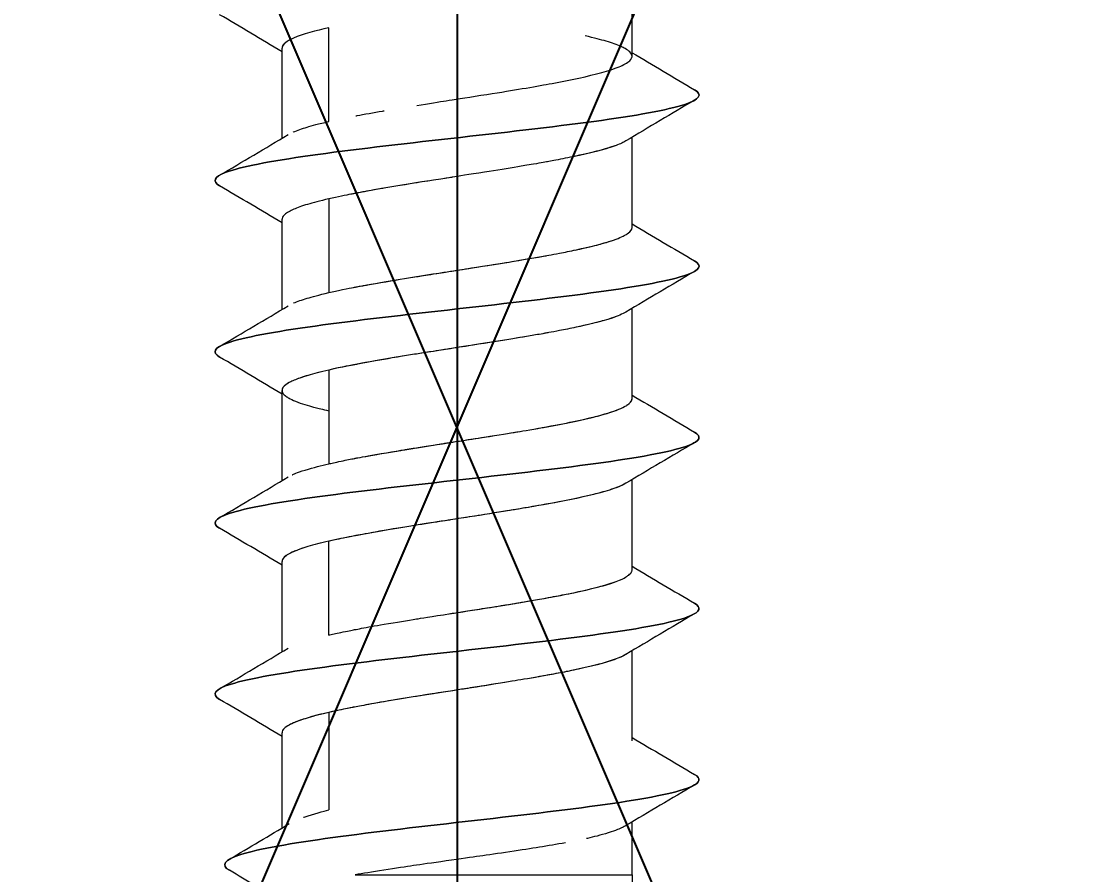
# Model space of a CAD drawing. Header units: inches. Extents: x -456 to 658, y -232 to 0.
# Drawn here: x -185.295 to -184.489, y -36.134 to -35.485 of the extents above; entities that cross this region are included whole.
import ezdxf

# ---------------------------------------------------------------- set-up
doc = ezdxf.new("R2010")
doc.units = ezdxf.units.IN
doc.header["$MEASUREMENT"] = 0
doc.styles.get("Standard").update_dxf_attribs({"font": 'arial.ttf'})
doc.dimstyles.get("Standard").update_dxf_attribs({"dimtxt": 0.18, "dimasz": 0.18, "dimexe": 0.18, "dimexo": 0.0625, "dimgap": 0.09, "dimtad": 0, "dimtih": 1, "dimtoh": 1, "dimdec": 4, "dimzin": 0, "dimdsep": 46, "dimtxsty": 'Standard', "dimcen": 0.09, "dimadec": 0, "dimazin": 0, "dimtfac": 1, "dimtdec": 4, "dimtofl": 0, "dimtmove": 0, "dimatfit": 3, "dimfxl": 1, "dimtolj": 1, "dimtzin": 0, "dimarcsym": 0})

# ---------------------------------------------------------------- blocks, each defined once
blk = doc.blocks.new('*U25')
for p, q in [((0, 0), (1.5, 3.5)), ((1.5, 0), (0, 3.5))]:
    blk.add_line(p, q)
blk = doc.blocks.new('*D38')
at = {"color": 0, "lineweight": -2, "transparency": 16777216}
for p, q in [((-116.16491, -32.96045), (-116.16491, -46.13939)), ((-184.96354, -33.03212), (-184.96354, -46.13939)), ((-182.80354, -43.97939), (-161.04839, -43.97939)), ((-118.32491, -43.97939), (-140.08007, -43.97939))]:
    blk.add_line(p, q, dxfattribs=at)
at = {"color": 0, "transparency": 16777216}
for points in [[(-182.80354, -43.61939), (-182.80354, -44.33939), (-184.96354, -43.97939)], [(-118.32491, -43.61939), (-118.32491, -44.33939), (-116.16491, -43.97939)]]:
    blk.add_solid(points, dxfattribs=at)
at = {"layer": 'Defpoints', "color": 0, "transparency": 16777216}
for p in [(-116.16491, -32.21045), (-184.96354, -32.28212), (-116.16491, -43.97939)]:
    blk.add_point(p, dxfattribs=at)
at = {"color": 0, "transparency": 16777216, "insert": (-150.56423, -43.97939), "char_height": 3, "attachment_point": 5}
blk.add_mtext('\\A1;##" MAX."', dxfattribs=at)
blk = doc.blocks.new('*D35')
at = {"color": 0, "lineweight": -2, "transparency": 16777216}
for p, q in [((-217.95381, -26.48804), (-217.95381, -46.13939)), ((-184.96354, -33.03212), (-184.96354, -46.13939)), ((-215.79381, -43.97939), (-207.32415, -43.97939)), ((-187.12354, -43.97939), (-195.59321, -43.97939))]:
    blk.add_line(p, q, dxfattribs=at)
at = {"color": 0, "transparency": 16777216}
for points in [[(-215.79381, -43.61939), (-215.79381, -44.33939), (-217.95381, -43.97939)], [(-187.12354, -43.61939), (-187.12354, -44.33939), (-184.96354, -43.97939)]]:
    blk.add_solid(points, dxfattribs=at)
at = {"layer": 'Defpoints', "color": 0, "transparency": 16777216}
for p in [(-217.95381, -25.73804), (-184.96354, -32.28212), (-217.95381, -43.97939)]:
    blk.add_point(p, dxfattribs=at)
at = {"color": 0, "transparency": 16777216, "insert": (-201.45868, -43.97939), "char_height": 3, "width": 9.4675989, "attachment_point": 5}
blk.add_mtext('\\A1;1\'-8" MAX.', dxfattribs=at)

msp = doc.modelspace()

# ---------------------------------------------------------------- linework, layer by layer
at = {"color": 0, "linetype": 'Continuous', "lineweight": 0}
for p, q in [((-184.83044, -35.51135), (-184.83044, -35.44275)), ((-185.06113, -35.56093), (-185.06113, -35.48963)), ((-185.09665, -35.57369), (-185.09665, -35.50511)), ((-184.83044, -35.64152), (-184.83044, -35.57293)), ((-184.86596, -35.58569), (-184.86596, -35.58569)), ((-185.06113, -35.61979), (-185.06113, -35.6911)), ((-185.09665, -35.70386), (-185.09665, -35.63528)), ((-184.83044, -35.77169), (-184.83044, -35.7031)), ((-184.86596, -35.71586), (-184.86596, -35.71587)), ((-185.06113, -35.74996), (-185.06113, -35.82128)), ((-185.09665, -35.83404), (-185.09665, -35.76545)), ((-184.83044, -35.90186), (-184.83044, -35.83328)), ((-184.86596, -35.84604), (-184.86596, -35.84604)), ((-185.06113, -35.95145), (-185.06113, -35.88013)), ((-185.09665, -35.96421), (-185.09665, -35.89562)), ((-184.83044, -36.03203), (-184.83044, -35.96345)), ((-184.86596, -35.97621), (-184.86596, -35.97622)), ((-185.06113, -36.0103), (-185.06113, -36.0845)), ((-185.09665, -36.09815), (-185.09665, -36.02579)), ((-184.83044, -36.13379), (-184.83044, -36.09362)), ((-185.0409, -36.13379), (-184.83044, -36.13379))]:
    msp.add_line(p, q, dxfattribs=at)
at = {"color": 0, "linetype": 'Continuous', "lineweight": 0, "extrusion": (0, 0, -1)}
msp.add_arc((185.39937, -36.13379), 0.56893, 180, 183.79868, dxfattribs=at)
at = {"color": 0, "linetype": 'Continuous', "lineweight": 0}
for points in [[(-185.09665, -35.50784), (-185.11245, -35.49841), (-185.12829, -35.48904), (-185.14415, -35.47971)], [(-184.83044, -35.5086), (-184.81463, -35.51804), (-184.79877, -35.52741), (-184.7829, -35.53674)], [(-184.78293, -35.54479), (-184.80035, -35.55504), (-184.81774, -35.56533), (-184.83508, -35.5757)], [(-185.14418, -35.60183), (-185.12676, -35.59158), (-185.10937, -35.5813), (-185.09203, -35.57093)], [(-185.09665, -35.63802), (-185.11245, -35.62858), (-185.1283, -35.61922), (-185.14416, -35.60988)], [(-184.83044, -35.63878), (-184.81463, -35.64821), (-184.79878, -35.65758), (-184.78292, -35.66691)], [(-184.78292, -35.67497), (-184.80034, -35.68522), (-184.81773, -35.6955), (-184.83507, -35.70587)], [(-185.14416, -35.732), (-185.12675, -35.72175), (-185.10935, -35.71147), (-185.09202, -35.7011)], [(-185.09665, -35.76819), (-185.11245, -35.75876), (-185.1283, -35.74939), (-185.14417, -35.74005)], [(-184.98341, -35.73603), (-184.98341, -35.73603), (-184.98341, -35.73603), (-184.98342, -35.73602)], [(-184.83044, -35.76895), (-184.81464, -35.77838), (-184.79879, -35.78775), (-184.78293, -35.79708)], [(-184.78291, -35.80514), (-184.80032, -35.81538), (-184.81772, -35.82567), (-184.83506, -35.83604)], [(-185.14416, -35.86217), (-185.12674, -35.85192), (-185.10935, -35.84164), (-185.09201, -35.83126)], [(-185.09665, -35.89836), (-185.11246, -35.88893), (-185.12831, -35.87956), (-185.14418, -35.87022)], [(-184.98341, -35.86619), (-184.98341, -35.86619), (-184.98341, -35.86619), (-184.98342, -35.86619)], [(-184.83044, -35.89913), (-184.81464, -35.90856), (-184.79879, -35.91792), (-184.78293, -35.92726)], [(-184.7829, -35.9353), (-184.80031, -35.94555), (-184.8177, -35.95583), (-184.83503, -35.9662)], [(-185.14415, -35.99235), (-185.12673, -35.98209), (-185.10934, -35.97181), (-185.092, -35.96143)], [(-185.09665, -36.02854), (-185.11246, -36.0191), (-185.12832, -36.00973), (-185.1442, -36.00039)], [(-184.98341, -35.99636), (-184.98341, -35.99636), (-184.98341, -35.99636), (-184.98341, -35.99636)], [(-184.83044, -36.0293), (-184.81464, -36.03874), (-184.79879, -36.0481), (-184.78293, -36.05743)], [(-184.78288, -36.06547), (-184.80029, -36.07572), (-184.81769, -36.086), (-184.83503, -36.09637)], [(-185.13674, -36.12202), (-185.12153, -36.11302), (-185.10633, -36.10399), (-185.0912, -36.09487)], [(-185.09628, -36.15423), (-185.10973, -36.14624), (-185.12322, -36.1383), (-185.13671, -36.13037)]]:
    msp.add_open_spline(points, degree=3, dxfattribs=at)
for points, knots in [([(-185.06113, -35.48963), (-185.07089, -35.49184), (-185.081, -35.49456), (-185.08781, -35.49753), (-185.09121, -35.49902), (-185.0936, -35.50038), (-185.0952, -35.50207), (-185.09634, -35.50327), (-185.09665, -35.5043), (-185.09665, -35.50511)], [0, 0, 0, 0, 0.125, 0.125, 0.125, 0.1875, 0.1875, 0.1875, 0.2318654, 0.2318654, 0.2318654, 0.2318654]), ([(-185.08831, -35.49776), (-185.08832, -35.49776), (-185.08832, -35.49776), (-185.08833, -35.49777), (-185.08961, -35.49834), (-185.0908, -35.49894), (-185.09185, -35.49955), (-185.09311, -35.50029), (-185.09417, -35.50105), (-185.09498, -35.50184), (-185.09637, -35.50321), (-185.09668, -35.50429), (-185.09665, -35.50511)], [0.1249099, 0.1249099, 0.1249099, 0.1249099, 0.125, 0.125, 0.125, 0.1535361, 0.1535361, 0.1535361, 0.1875, 0.1875, 0.1875, 0.2334041, 0.2334041, 0.2334041, 0.2334041]), ([(-184.83044, -35.51134), (-184.83042, -35.51048), (-184.83077, -35.50937), (-184.83213, -35.50803), (-184.83306, -35.5071), (-184.8343, -35.50626), (-184.83568, -35.50548), (-184.83665, -35.50494), (-184.83769, -35.50443), (-184.83874, -35.50396), (-184.84035, -35.50325), (-184.8421, -35.50257), (-184.84391, -35.50193), (-184.84557, -35.50135), (-184.84763, -35.50067), (-184.85021, -35.49991), (-184.85411, -35.49875), (-184.8592, -35.4974), (-184.86596, -35.49584)], [0.7654108, 0.7654108, 0.7654108, 0.7654108, 0.8125, 0.8125, 0.8125, 0.8491694, 0.8491694, 0.8491694, 0.875, 0.875, 0.875, 0.90625, 0.90625, 0.90625, 0.9375, 0.9375, 0.9375, 1, 1, 1, 1]), ([(-184.99423, -35.5487), (-184.98512, -35.54724), (-184.97695, -35.54596), (-184.9718, -35.54515), (-184.96641, -35.5443), (-184.95764, -35.54295), (-184.94532, -35.54103), (-184.933, -35.53911), (-184.92458, -35.53775), (-184.91682, -35.53646), (-184.90905, -35.53516), (-184.90127, -35.5338), (-184.89563, -35.53277), (-184.89, -35.53174), (-184.88276, -35.53039), (-184.8759, -35.52898), (-184.86217, -35.52616), (-184.85131, -35.52345), (-184.8432, -35.52047), (-184.83914, -35.51898), (-184.83613, -35.51762), (-184.83372, -35.51593), (-184.83131, -35.51424), (-184.83069, -35.5129), (-184.83051, -35.51201), (-184.83047, -35.51181), (-184.83044, -35.51159), (-184.83044, -35.51135)], [0.1902978, 0.1902978, 0.1902978, 0.1902978, 0.25, 0.25, 0.25, 0.3125, 0.3125, 0.3125, 0.375, 0.375, 0.375, 0.4375, 0.4375, 0.4375, 0.5, 0.5, 0.5, 0.625, 0.625, 0.625, 0.6875, 0.6875, 0.6875, 0.75, 0.75, 0.75, 0.7640774, 0.7640774, 0.7640774, 0.7640774]), ([(-185.14416, -35.60988), (-185.14989, -35.60651), (-185.14845, -35.60314), (-185.12865, -35.59544), (-185.10568, -35.59112), (-185.04458, -35.58248), (-185.00659, -35.57816), (-184.92979, -35.56951), (-184.89118, -35.56519), (-184.8278, -35.55655), (-184.8032, -35.55222), (-184.77908, -35.54418), (-184.77658, -35.54046), (-184.7829, -35.53674)], [0.24905807, 0.24905807, 0.24905807, 0.24905807, 0.25198998, 0.25198998, 0.25574882, 0.25574882, 0.25950767, 0.25950767, 0.26326651, 0.26326651, 0.26702535, 0.26702535, 0.27025958, 0.27025958, 0.27025958, 0.27025958]), ([(-184.7829, -35.53674), (-184.77658, -35.54046), (-184.77908, -35.54418), (-184.8032, -35.55222), (-184.8278, -35.55655), (-184.89118, -35.56519), (-184.92979, -35.56951), (-185.00659, -35.57816), (-185.04458, -35.58248), (-185.10568, -35.59112), (-185.12865, -35.59544), (-185.14845, -35.60314), (-185.14989, -35.60651), (-185.14416, -35.60988)], [-0.27025958, -0.27025958, -0.27025958, -0.27025958, -0.26702535, -0.26702535, -0.26326651, -0.26326651, -0.25950767, -0.25950767, -0.25574882, -0.25574882, -0.25198998, -0.25198998, -0.24905807, -0.24905807, -0.24905807, -0.24905807]), ([(-185.04047, -35.55663), (-185.04018, -35.55657), (-185.0399, -35.55652), (-185.03962, -35.55646), (-185.03442, -35.55548), (-185.02692, -35.55414), (-185.02013, -35.55298), (-185.01971, -35.55291), (-185.01928, -35.55283), (-185.01885, -35.55276)], [0.05914972, 0.05914972, 0.05914972, 0.05914972, 0.0625, 0.0625, 0.0625, 0.125, 0.125, 0.125, 0.12888614, 0.12888614, 0.12888614, 0.12888614]), ([(-185.08812, -35.56895), (-185.08807, -35.56893), (-185.08802, -35.5689), (-185.08797, -35.56888), (-185.08524, -35.56769), (-185.08138, -35.56634), (-185.07761, -35.56521), (-185.07385, -35.56408), (-185.06894, -35.56273), (-185.06113, -35.56093)], [0.873798, 0.873798, 0.873798, 0.873798, 0.875, 0.875, 0.875, 0.9375, 0.9375, 0.9375, 1, 1, 1, 1]), ([(-184.83508, -35.5757), (-184.83603, -35.57627), (-184.83709, -35.57682), (-184.83825, -35.57735), (-184.83959, -35.57797), (-184.84105, -35.57857), (-184.8426, -35.57914), (-184.8487, -35.5814), (-184.8541, -35.58274), (-184.85572, -35.58317), (-184.85988, -35.58427), (-184.86546, -35.58564), (-184.87306, -35.58726), (-184.87879, -35.58849), (-184.88401, -35.5895), (-184.88832, -35.59032), (-184.89035, -35.5907), (-184.89219, -35.59104), (-184.8938, -35.59134), (-184.89577, -35.59169), (-184.89951, -35.59237), (-184.9053, -35.59337), (-184.91006, -35.59418), (-184.91409, -35.59485), (-184.91727, -35.59538), (-184.92484, -35.59663), (-184.93329, -35.59799), (-184.94254, -35.59946), (-184.95468, -35.60139), (-184.9629, -35.60266), (-184.9669, -35.60329), (-184.96755, -35.60339), (-184.96809, -35.60347), (-184.96852, -35.60354), (-184.97179, -35.60405), (-184.97615, -35.60472), (-184.98155, -35.60557), (-184.98872, -35.60668), (-184.99298, -35.60736), (-184.99444, -35.60759), (-185.00301, -35.60896), (-185.01125, -35.61031), (-185.01903, -35.61165), (-185.02136, -35.61205), (-185.02533, -35.61273), (-185.03069, -35.61371), (-185.03554, -35.61459), (-185.03912, -35.61527), (-185.04162, -35.61575), (-185.04233, -35.61589), (-185.0432, -35.61605), (-185.04421, -35.61625), (-185.04803, -35.617), (-185.05402, -35.61818), (-185.06113, -35.61979)], [0.3217526, 0.3217526, 0.3217526, 0.3217526, 0.3463783, 0.3463783, 0.3463783, 0.375, 0.375, 0.375, 0.4375, 0.4375, 0.4375, 0.5, 0.5, 0.5, 0.542455, 0.542455, 0.542455, 0.5625, 0.5625, 0.5625, 0.59375, 0.59375, 0.59375, 0.625, 0.625, 0.625, 0.6875, 0.6875, 0.6875, 0.7413179, 0.7413179, 0.7413179, 0.75, 0.75, 0.75, 0.78125, 0.78125, 0.78125, 0.8125, 0.8125, 0.8125, 0.875, 0.875, 0.875, 0.90625, 0.90625, 0.90625, 0.9375, 0.9375, 0.9375, 0.9506628, 0.9506628, 0.9506628, 1, 1, 1, 1]), ([(-184.84305, -35.5793), (-184.84317, -35.57935), (-184.84328, -35.57939), (-184.84341, -35.57943), (-184.85186, -35.58247), (-184.86291, -35.58513), (-184.87486, -35.58764)], [0.3732472, 0.3732472, 0.3732472, 0.3732472, 0.375, 0.375, 0.375, 0.497558, 0.497558, 0.497558, 0.497558]), ([(-184.96712, -35.60332), (-184.96714, -35.60332), (-184.96717, -35.60333), (-184.96719, -35.60333), (-184.96859, -35.60355), (-184.97741, -35.6049), (-184.99034, -35.60694), (-185.00326, -35.60898), (-185.01142, -35.61034), (-185.01919, -35.61167), (-185.02696, -35.61301), (-185.03445, -35.61438), (-185.03924, -35.61529), (-185.04001, -35.61544), (-185.04084, -35.6156), (-185.04171, -35.61577)], [0.7490297, 0.7490297, 0.7490297, 0.7490297, 0.75, 0.75, 0.75, 0.8125, 0.8125, 0.8125, 0.875, 0.875, 0.875, 0.9375, 0.9375, 0.9375, 0.947481, 0.947481, 0.947481, 0.947481]), ([(-185.06113, -35.61979), (-185.06782, -35.62131), (-185.07297, -35.62267), (-185.07721, -35.62394), (-185.08145, -35.62521), (-185.08522, -35.62658), (-185.08771, -35.62766), (-185.0902, -35.62875), (-185.09297, -35.6301), (-185.09487, -35.6319), (-185.09634, -35.6333), (-185.09667, -35.63443), (-185.09665, -35.63528)], [0, 0, 0, 0, 0.0625, 0.0625, 0.0625, 0.125, 0.125, 0.125, 0.1875, 0.1875, 0.1875, 0.2359995, 0.2359995, 0.2359995, 0.2359995]), ([(-185.06113, -35.6911), (-185.05037, -35.68863), (-185.04292, -35.68727), (-185.04165, -35.68702), (-185.04031, -35.68677), (-185.03345, -35.68541), (-185.01908, -35.68297), (-185.01081, -35.68156), (-185.00251, -35.68021), (-184.9944, -35.6789), (-184.9914, -35.67842), (-184.98713, -35.67774), (-184.98154, -35.67686), (-184.9757, -35.67593), (-184.97136, -35.67525), (-184.96859, -35.67482), (-184.96721, -35.6746), (-184.96556, -35.67434), (-184.96364, -35.67405), (-184.95848, -35.67324), (-184.95137, -35.67215), (-184.94247, -35.67075), (-184.93267, -35.66922), (-184.92429, -35.66787), (-184.91731, -35.66671), (-184.91376, -35.66612), (-184.90971, -35.66544), (-184.90524, -35.66466), (-184.9013, -35.66397), (-184.89748, -35.66329), (-184.89379, -35.66261), (-184.89132, -35.66215), (-184.88858, -35.66164), (-184.88565, -35.66108), (-184.88175, -35.66033), (-184.8775, -35.65949), (-184.87305, -35.65855), (-184.86473, -35.6568), (-184.8593, -35.65545), (-184.85573, -35.6545), (-184.85258, -35.65366), (-184.8476, -35.6523), (-184.84256, -35.65041), (-184.84044, -35.64961), (-184.83866, -35.64884), (-184.83718, -35.64811), (-184.83595, -35.6475), (-184.83492, -35.64691), (-184.83407, -35.64634), (-184.83064, -35.64406), (-184.83063, -35.64271), (-184.83053, -35.64229), (-184.83047, -35.64204), (-184.83044, -35.64179), (-184.83044, -35.64152)], [0, 0, 0, 0, 0.0625, 0.0625, 0.0625, 0.125, 0.125, 0.125, 0.1875, 0.1875, 0.1875, 0.21875, 0.21875, 0.21875, 0.25, 0.25, 0.25, 0.2669455, 0.2669455, 0.2669455, 0.3125, 0.3125, 0.3125, 0.375, 0.375, 0.375, 0.40625, 0.40625, 0.40625, 0.4375, 0.4375, 0.4375, 0.4643785, 0.4643785, 0.4643785, 0.5, 0.5, 0.5, 0.5625, 0.5625, 0.5625, 0.625, 0.625, 0.625, 0.6589784, 0.6589784, 0.6589784, 0.6875, 0.6875, 0.6875, 0.75, 0.75, 0.75, 0.7638831, 0.7638831, 0.7638831, 0.7638831]), ([(-184.87396, -35.65874), (-184.87388, -35.65873), (-184.87379, -35.65871), (-184.87371, -35.65869), (-184.8602, -35.65586), (-184.84983, -35.65315), (-184.84244, -35.65036)], [0.4992333, 0.4992333, 0.4992333, 0.4992333, 0.5, 0.5, 0.5, 0.6247006, 0.6247006, 0.6247006, 0.6247006]), ([(-185.14417, -35.74005), (-185.15018, -35.73651), (-185.14826, -35.73297), (-185.12639, -35.72511), (-185.10262, -35.72079), (-185.04039, -35.71214), (-185.00208, -35.70782), (-184.92526, -35.69918), (-184.88694, -35.69485), (-184.82465, -35.68621), (-184.80083, -35.68189), (-184.77884, -35.67401), (-184.77688, -35.67046), (-184.78292, -35.66691)], [0.21132235, 0.21132235, 0.21132235, 0.21132235, 0.21440153, 0.21440153, 0.21816038, 0.21816038, 0.22191922, 0.22191922, 0.22567807, 0.22567807, 0.22943691, 0.22943691, 0.2325246, 0.2325246, 0.2325246, 0.2325246]), ([(-184.78292, -35.66691), (-184.77688, -35.67046), (-184.77884, -35.67401), (-184.80083, -35.68189), (-184.82465, -35.68621), (-184.88694, -35.69485), (-184.92526, -35.69918), (-185.00208, -35.70782), (-185.04039, -35.71214), (-185.10262, -35.72079), (-185.12639, -35.72511), (-185.14826, -35.73297), (-185.15018, -35.73651), (-185.14417, -35.74005)], [-0.2325246, -0.2325246, -0.2325246, -0.2325246, -0.22943691, -0.22943691, -0.22567807, -0.22567807, -0.22191922, -0.22191922, -0.21816038, -0.21816038, -0.21440153, -0.21440153, -0.21132235, -0.21132235, -0.21132235, -0.21132235]), ([(-185.04108, -35.68691), (-185.03968, -35.68665), (-185.03266, -35.6853), (-185.02176, -35.68343), (-185.01074, -35.68153), (-185.00233, -35.68018), (-184.99413, -35.67886), (-184.98593, -35.67754), (-184.97727, -35.67618), (-184.97108, -35.67521), (-184.96488, -35.67423), (-184.95608, -35.67288), (-184.94426, -35.67103), (-184.93243, -35.66919), (-184.92413, -35.66784), (-184.92026, -35.6672), (-184.91639, -35.66656), (-184.9081, -35.66519), (-184.89775, -35.66333), (-184.89708, -35.66321), (-184.89642, -35.66309), (-184.89578, -35.66297)], [0.0631506, 0.0631506, 0.0631506, 0.0631506, 0.125, 0.125, 0.125, 0.1875, 0.1875, 0.1875, 0.25, 0.25, 0.25, 0.3125, 0.3125, 0.3125, 0.375, 0.375, 0.375, 0.4375, 0.4375, 0.4375, 0.4415357, 0.4415357, 0.4415357, 0.4415357]), ([(-185.08797, -35.69905), (-185.08787, -35.69901), (-185.08777, -35.69897), (-185.08768, -35.69893), (-185.08522, -35.69787), (-185.08143, -35.69652), (-185.07759, -35.69537), (-185.07375, -35.69422), (-185.06878, -35.69286), (-185.06113, -35.6911)], [0.8725386, 0.8725386, 0.8725386, 0.8725386, 0.875, 0.875, 0.875, 0.9375, 0.9375, 0.9375, 1, 1, 1, 1]), ([(-184.83507, -35.70587), (-184.8357, -35.70624), (-184.8364, -35.70663), (-184.83718, -35.70702), (-184.83866, -35.70775), (-184.84043, -35.7085), (-184.84254, -35.70929), (-184.84759, -35.71116), (-184.85259, -35.71251), (-184.85573, -35.71334), (-184.85931, -35.71429), (-184.86472, -35.71565), (-184.87297, -35.71742), (-184.87733, -35.71835), (-184.8816, -35.7192), (-184.88565, -35.71998), (-184.88849, -35.72053), (-184.89121, -35.72103), (-184.89379, -35.7215), (-184.89771, -35.72221), (-184.90153, -35.72289), (-184.90519, -35.72352), (-184.90863, -35.7241), (-184.91261, -35.72478), (-184.9172, -35.72554), (-184.92422, -35.7267), (-184.93263, -35.72806), (-184.94246, -35.72962), (-184.95138, -35.73104), (-184.95849, -35.73215), (-184.96364, -35.73295), (-184.96553, -35.73324), (-184.96716, -35.7335), (-184.96853, -35.73371), (-184.97132, -35.73414), (-184.97568, -35.73482), (-184.98155, -35.73573), (-184.9871, -35.7366), (-184.99135, -35.73727), (-184.99433, -35.73775), (-185.00247, -35.73904), (-185.01079, -35.7404), (-185.01907, -35.74183), (-185.03342, -35.7443), (-185.04025, -35.74566), (-185.04153, -35.74591), (-185.04286, -35.74616), (-185.05035, -35.74751), (-185.06113, -35.74996)], [0.3230097, 0.3230097, 0.3230097, 0.3230097, 0.3411117, 0.3411117, 0.3411117, 0.375, 0.375, 0.375, 0.4375, 0.4375, 0.4375, 0.5, 0.5, 0.5, 0.5367286, 0.5367286, 0.5367286, 0.5625, 0.5625, 0.5625, 0.59375, 0.59375, 0.59375, 0.625, 0.625, 0.625, 0.6875, 0.6875, 0.6875, 0.7331741, 0.7331741, 0.7331741, 0.75, 0.75, 0.75, 0.78125, 0.78125, 0.78125, 0.8125, 0.8125, 0.8125, 0.875, 0.875, 0.875, 0.9375, 0.9375, 0.9375, 1, 1, 1, 1]), ([(-184.84251, -35.70927), (-184.84253, -35.70928), (-184.84255, -35.70929), (-184.84256, -35.70929), (-184.85041, -35.7122), (-184.8611, -35.7149), (-184.87385, -35.7176)], [0.3747084, 0.3747084, 0.3747084, 0.3747084, 0.375, 0.375, 0.375, 0.4994209, 0.4994209, 0.4994209, 0.4994209]), ([(-184.89412, -35.72156), (-184.8942, -35.72158), (-184.89428, -35.72159), (-184.89436, -35.72161), (-184.90122, -35.72285), (-184.90908, -35.72419), (-184.91582, -35.72531), (-184.92256, -35.72643), (-184.93091, -35.72779), (-184.94285, -35.72968), (-184.95479, -35.73158), (-184.96358, -35.73294), (-184.9704, -35.734), (-184.97721, -35.73506), (-184.98586, -35.7364), (-184.99313, -35.73755), (-185.0004, -35.7387), (-185.00895, -35.74007), (-185.02141, -35.74223), (-185.03387, -35.7444), (-185.04077, -35.74576), (-185.04205, -35.746), (-185.04333, -35.74625), (-185.05076, -35.7476), (-185.06113, -35.74996)], [0.5617735, 0.5617735, 0.5617735, 0.5617735, 0.5625, 0.5625, 0.5625, 0.625, 0.625, 0.625, 0.6875, 0.6875, 0.6875, 0.75, 0.75, 0.75, 0.8125, 0.8125, 0.8125, 0.875, 0.875, 0.875, 0.9375, 0.9375, 0.9375, 1, 1, 1, 1]), ([(-185.06113, -35.74996), (-185.0673, -35.75137), (-185.07253, -35.75272), (-185.07689, -35.75402), (-185.07851, -35.7545), (-185.08073, -35.75519), (-185.08321, -35.75607), (-185.08579, -35.757), (-185.08736, -35.75768), (-185.08833, -35.75811), (-185.08881, -35.75833), (-185.08936, -35.75859), (-185.08996, -35.75888), (-185.09157, -35.75968), (-185.09355, -35.76078), (-185.09497, -35.76217), (-185.09654, -35.76371), (-185.09683, -35.76506), (-185.09655, -35.76622), (-185.09641, -35.76681), (-185.09609, -35.76749), (-185.09543, -35.76827), (-185.09483, -35.76896), (-185.09403, -35.76964), (-185.09302, -35.77032), (-185.09234, -35.77078), (-185.0915, -35.77129), (-185.0904, -35.77185), (-185.08895, -35.77259), (-185.08706, -35.77344), (-185.08454, -35.77437), (-185.0798, -35.77613), (-185.07493, -35.77748), (-185.07135, -35.77843), (-185.06916, -35.77901), (-185.0659, -35.77985), (-185.06113, -35.78095)], [0, 0, 0, 0, 0.0625, 0.0625, 0.0625, 0.09375, 0.09375, 0.09375, 0.125, 0.125, 0.125, 0.1418975, 0.1418975, 0.1418975, 0.1875, 0.1875, 0.1875, 0.25, 0.25, 0.25, 0.28125, 0.28125, 0.28125, 0.3125, 0.3125, 0.3125, 0.3393711, 0.3393711, 0.3393711, 0.375, 0.375, 0.375, 0.4375, 0.4375, 0.4375, 0.4811589, 0.4811589, 0.4811589, 0.4811589]), ([(-185.06113, -35.74996), (-185.06743, -35.7514), (-185.07264, -35.75275), (-185.07704, -35.75406), (-185.08144, -35.75538), (-185.08517, -35.75675), (-185.08743, -35.75772), (-185.0897, -35.75869), (-185.09263, -35.76005), (-185.09468, -35.76189), (-185.09646, -35.7635), (-185.09666, -35.76474), (-185.09665, -35.76545)], [0, 0, 0, 0, 0.0625, 0.0625, 0.0625, 0.125, 0.125, 0.125, 0.1875, 0.1875, 0.1875, 0.241976, 0.241976, 0.241976, 0.241976]), ([(-185.06113, -35.82128), (-185.0594, -35.82088), (-185.05639, -35.82019), (-185.05174, -35.81922), (-185.04753, -35.81834), (-185.04406, -35.81766), (-185.04157, -35.81718), (-185.04086, -35.81704), (-185.03998, -35.81688), (-185.03892, -35.81668), (-185.03497, -35.81593), (-185.02854, -35.81475), (-185.01902, -35.81313), (-185.01028, -35.81164), (-185.00196, -35.81029), (-184.9944, -35.80908), (-184.99089, -35.80851), (-184.98661, -35.80783), (-184.98156, -35.80703), (-184.97431, -35.80589), (-184.96992, -35.8052), (-184.96849, -35.80498), (-184.96606, -35.8046), (-184.96335, -35.80417), (-184.96037, -35.80371), (-184.95522, -35.80291), (-184.94925, -35.80198), (-184.94253, -35.80093), (-184.93186, -35.79926), (-184.92348, -35.79791), (-184.91723, -35.79687), (-184.91317, -35.7962), (-184.90494, -35.79484), (-184.89382, -35.79279), (-184.8901, -35.7921), (-184.88649, -35.79142), (-184.88302, -35.79074), (-184.87955, -35.79007), (-184.87622, -35.78939), (-184.87303, -35.78872), (-184.86341, -35.78669), (-184.85825, -35.78534), (-184.85571, -35.78467), (-184.85181, -35.78363), (-184.84706, -35.78228), (-184.84259, -35.78059), (-184.83973, -35.77952), (-184.8377, -35.77858), (-184.8362, -35.77778), (-184.83532, -35.77731), (-184.83462, -35.77688), (-184.83406, -35.7765), (-184.83373, -35.77628), (-184.83265, -35.77561), (-184.83167, -35.77449), (-184.83098, -35.7737), (-184.83067, -35.77303), (-184.83053, -35.77247), (-184.83047, -35.77222), (-184.83044, -35.77196), (-184.83044, -35.77169)], [0, 0, 0, 0, 0.03125, 0.03125, 0.03125, 0.0625, 0.0625, 0.0625, 0.0756975, 0.0756975, 0.0756975, 0.125, 0.125, 0.125, 0.1875, 0.1875, 0.1875, 0.21875, 0.21875, 0.21875, 0.25, 0.25, 0.25, 0.2729344, 0.2729344, 0.2729344, 0.3125, 0.3125, 0.3125, 0.375, 0.375, 0.375, 0.4375, 0.4375, 0.4375, 0.4687768, 0.4687768, 0.4687768, 0.5, 0.5, 0.5, 0.5625, 0.5625, 0.5625, 0.625, 0.625, 0.625, 0.664489, 0.664489, 0.664489, 0.6875, 0.6875, 0.6875, 0.71875, 0.71875, 0.71875, 0.75, 0.75, 0.75, 0.7631612, 0.7631612, 0.7631612, 0.7631612]), ([(-184.83392, -35.77641), (-184.83389, -35.77639), (-184.83386, -35.77637), (-184.83382, -35.77635), (-184.83211, -35.77516), (-184.83095, -35.77382), (-184.83059, -35.77269), (-184.8305, -35.77237), (-184.83042, -35.77204), (-184.83044, -35.77169)], [0.68632191, 0.68632191, 0.68632191, 0.68632191, 0.6875, 0.6875, 0.6875, 0.75, 0.75, 0.75, 0.76724783, 0.76724783, 0.76724783, 0.76724783]), ([(-185.04138, -35.81714), (-185.03679, -35.81626), (-185.0303, -35.81506), (-185.02115, -35.81349), (-185.01018, -35.81161), (-185.00177, -35.81026), (-184.99384, -35.80899), (-184.9859, -35.80771), (-184.97721, -35.80635), (-184.97031, -35.80526), (-184.9634, -35.80418), (-184.95466, -35.80283), (-184.94312, -35.80102), (-184.93158, -35.79922), (-184.92323, -35.79787), (-184.91798, -35.797), (-184.91273, -35.79612), (-184.90465, -35.79476), (-184.8955, -35.7931), (-184.88635, -35.79143), (-184.8794, -35.79007), (-184.87232, -35.78857), (-184.8582, -35.78557), (-184.84839, -35.78287), (-184.84165, -35.78023)], [0.0728725, 0.0728725, 0.0728725, 0.0728725, 0.125, 0.125, 0.125, 0.1875, 0.1875, 0.1875, 0.25, 0.25, 0.25, 0.3125, 0.3125, 0.3125, 0.375, 0.375, 0.375, 0.4375, 0.4375, 0.4375, 0.5, 0.5, 0.5, 0.6247191, 0.6247191, 0.6247191, 0.6247191]), ([(-185.14418, -35.87022), (-185.15048, -35.86651), (-185.14802, -35.8628), (-185.12403, -35.85477), (-185.09947, -35.85045), (-185.03615, -35.84181), (-184.99755, -35.83748), (-184.92076, -35.82884), (-184.88275, -35.82452), (-184.82158, -35.81587), (-184.79857, -35.81155), (-184.77865, -35.80385), (-184.77718, -35.80047), (-184.78293, -35.79708)], [0.17358733, 0.17358733, 0.17358733, 0.17358733, 0.17681309, 0.17681309, 0.18057193, 0.18057193, 0.18433078, 0.18433078, 0.18808962, 0.18808962, 0.19184847, 0.19184847, 0.19478892, 0.19478892, 0.19478892, 0.19478892]), ([(-184.78293, -35.79708), (-184.77718, -35.80047), (-184.77865, -35.80385), (-184.79857, -35.81155), (-184.82158, -35.81587), (-184.88275, -35.82452), (-184.92076, -35.82884), (-184.99755, -35.83748), (-185.03615, -35.84181), (-185.09947, -35.85045), (-185.12403, -35.85477), (-185.14802, -35.8628), (-185.15048, -35.86651), (-185.14418, -35.87022)], [-0.19478892, -0.19478892, -0.19478892, -0.19478892, -0.19184847, -0.19184847, -0.18808962, -0.18808962, -0.18433078, -0.18433078, -0.18057193, -0.18057193, -0.17681309, -0.17681309, -0.17358733, -0.17358733, -0.17358733, -0.17358733]), ([(-185.08883, -35.82961), (-185.08882, -35.8296), (-185.08881, -35.8296), (-185.0888, -35.8296), (-185.08833, -35.82938), (-185.08559, -35.82803), (-185.07903, -35.82598), (-185.07247, -35.82394), (-185.06683, -35.82259), (-185.06113, -35.82128)], [0.8740214, 0.8740214, 0.8740214, 0.8740214, 0.875, 0.875, 0.875, 0.9375, 0.9375, 0.9375, 1, 1, 1, 1]), ([(-184.83506, -35.83604), (-184.83657, -35.83693), (-184.83864, -35.83795), (-184.84139, -35.83902), (-184.84887, -35.84193), (-184.85921, -35.84464), (-184.87265, -35.84753), (-184.87937, -35.84897), (-184.88625, -35.85032), (-184.8959, -35.85205), (-184.90555, -35.85379), (-184.91374, -35.85514), (-184.91877, -35.85597), (-184.9238, -35.8568), (-184.93213, -35.85816), (-184.94264, -35.85983), (-184.95316, -35.8615), (-184.96193, -35.86286), (-184.96961, -35.86405), (-184.97728, -35.86524), (-184.98595, -35.86659), (-184.99307, -35.86771), (-185.0002, -35.86884), (-185.00866, -35.8702), (-185.01996, -35.87216), (-185.03127, -35.87411), (-185.03847, -35.87548), (-185.04354, -35.87646), (-185.04861, -35.87745), (-185.05522, -35.87879), (-185.06113, -35.88013)], [0.3289425, 0.3289425, 0.3289425, 0.3289425, 0.375, 0.375, 0.375, 0.5, 0.5, 0.5, 0.5625, 0.5625, 0.5625, 0.625, 0.625, 0.625, 0.6875, 0.6875, 0.6875, 0.75, 0.75, 0.75, 0.8125, 0.8125, 0.8125, 0.875, 0.875, 0.875, 0.9375, 0.9375, 0.9375, 1, 1, 1, 1]), ([(-184.83506, -35.83604), (-184.8354, -35.83624), (-184.83578, -35.83645), (-184.8362, -35.83668), (-184.8377, -35.83748), (-184.83973, -35.83841), (-184.84258, -35.83947), (-184.84707, -35.84113), (-184.85182, -35.84248), (-184.85573, -35.84352), (-184.85824, -35.84418), (-184.86341, -35.84555), (-184.87307, -35.84761), (-184.87625, -35.84829), (-184.87957, -35.84897), (-184.88302, -35.84965), (-184.88648, -35.85032), (-184.89008, -35.851), (-184.89379, -35.85167), (-184.90497, -35.8537), (-184.91325, -35.85505), (-184.91732, -35.85573), (-184.92354, -35.85676), (-184.93189, -35.85812), (-184.94249, -35.8598), (-184.94922, -35.86087), (-184.95521, -35.86181), (-184.96037, -35.86261), (-184.96339, -35.86308), (-184.96612, -35.86351), (-184.96857, -35.86389), (-184.96999, -35.86411), (-184.97434, -35.86478), (-184.98154, -35.8659), (-184.98662, -35.86669), (-184.99092, -35.86737), (-184.99444, -35.86793), (-185.002, -35.86914), (-185.01032, -35.87049), (-185.01907, -35.872), (-185.02853, -35.87363), (-185.03494, -35.87483), (-185.03892, -35.87558), (-185.04001, -35.87579), (-185.04092, -35.87596), (-185.04165, -35.8761), (-185.04413, -35.87657), (-185.0476, -35.87725), (-185.05181, -35.87812), (-185.0564, -35.87906), (-185.05938, -35.87973), (-185.06113, -35.88013)], [0.3243712, 0.3243712, 0.3243712, 0.3243712, 0.3354377, 0.3354377, 0.3354377, 0.375, 0.375, 0.375, 0.4375, 0.4375, 0.4375, 0.5, 0.5, 0.5, 0.5312046, 0.5312046, 0.5312046, 0.5625, 0.5625, 0.5625, 0.625, 0.625, 0.625, 0.6875, 0.6875, 0.6875, 0.7269531, 0.7269531, 0.7269531, 0.75, 0.75, 0.75, 0.78125, 0.78125, 0.78125, 0.8125, 0.8125, 0.8125, 0.875, 0.875, 0.875, 0.9240563, 0.9240563, 0.9240563, 0.9375, 0.9375, 0.9375, 0.96875, 0.96875, 0.96875, 1, 1, 1, 1]), ([(-185.06113, -35.88013), (-185.0671, -35.88149), (-185.0724, -35.88285), (-185.07695, -35.88421), (-185.0815, -35.88557), (-185.08516, -35.88693), (-185.08716, -35.88778), (-185.08916, -35.88862), (-185.09226, -35.88997), (-185.09449, -35.8919), (-185.09624, -35.89341), (-185.09671, -35.89457), (-185.09665, -35.89562)], [0, 0, 0, 0, 0.0625, 0.0625, 0.0625, 0.125, 0.125, 0.125, 0.1875, 0.1875, 0.1875, 0.2365283, 0.2365283, 0.2365283, 0.2365283]), ([(-185.06113, -35.88013), (-185.06698, -35.88146), (-185.07231, -35.88282), (-185.07695, -35.88421), (-185.07771, -35.88444), (-185.08005, -35.88512), (-185.0832, -35.88625), (-185.08559, -35.8871), (-185.08721, -35.88778), (-185.08834, -35.88829), (-185.08849, -35.88836), (-185.08868, -35.88844), (-185.0889, -35.88855), (-185.09025, -35.88917), (-185.09303, -35.89043), (-185.09498, -35.89234), (-185.09615, -35.89349), (-185.09665, -35.89459), (-185.09665, -35.89562)], [0, 0, 0, 0, 0.0625, 0.0625, 0.0625, 0.09375, 0.09375, 0.09375, 0.125, 0.125, 0.125, 0.133764, 0.133764, 0.133764, 0.1875, 0.1875, 0.1875, 0.2371819, 0.2371819, 0.2371819, 0.2371819]), ([(-185.06113, -35.95145), (-185.05882, -35.95092), (-185.05577, -35.95024), (-185.05181, -35.94941), (-185.047, -35.9484), (-185.04345, -35.94772), (-185.04157, -35.94735), (-185.04004, -35.94706), (-185.03826, -35.94672), (-185.03621, -35.94634), (-185.03183, -35.94553), (-185.02619, -35.94452), (-185.01908, -35.94331), (-185.00967, -35.94171), (-185.00126, -35.94035), (-184.99434, -35.93924), (-184.9917, -35.93882), (-184.98321, -35.93746), (-184.96857, -35.93516), (-184.96489, -35.93459), (-184.96107, -35.93399), (-184.95711, -35.93337), (-184.9524, -35.93264), (-184.94751, -35.93188), (-184.94246, -35.93109), (-184.93058, -35.92923), (-184.92229, -35.92788), (-184.91725, -35.92705), (-184.91153, -35.9261), (-184.90344, -35.92473), (-184.89379, -35.92296), (-184.88876, -35.92203), (-184.88433, -35.92118), (-184.88044, -35.92041), (-184.8777, -35.91986), (-184.87522, -35.91935), (-184.87298, -35.91888), (-184.86961, -35.91816), (-184.86658, -35.91749), (-184.86387, -35.91686), (-184.86135, -35.91627), (-184.85859, -35.9156), (-184.85573, -35.91484), (-184.85134, -35.91368), (-184.84671, -35.91232), (-184.84254, -35.91075), (-184.8388, -35.90934), (-184.83666, -35.90824), (-184.83528, -35.90744), (-184.83478, -35.90715), (-184.83438, -35.90689), (-184.83407, -35.90668), (-184.83342, -35.90625), (-184.83246, -35.90557), (-184.83165, -35.90465), (-184.8309, -35.90378), (-184.83065, -35.90311), (-184.83053, -35.90263), (-184.83047, -35.90237), (-184.83044, -35.90212), (-184.83044, -35.90186)], [0, 0, 0, 0, 0.03125, 0.03125, 0.03125, 0.0625, 0.0625, 0.0625, 0.082482, 0.082482, 0.082482, 0.125, 0.125, 0.125, 0.1875, 0.1875, 0.1875, 0.25, 0.25, 0.25, 0.2785615, 0.2785615, 0.2785615, 0.3125, 0.3125, 0.3125, 0.375, 0.375, 0.375, 0.4375, 0.4375, 0.4375, 0.47412, 0.47412, 0.47412, 0.5, 0.5, 0.5, 0.53125, 0.53125, 0.53125, 0.5625, 0.5625, 0.5625, 0.625, 0.625, 0.625, 0.6706974, 0.6706974, 0.6706974, 0.6875, 0.6875, 0.6875, 0.71875, 0.71875, 0.71875, 0.75, 0.75, 0.75, 0.7622752, 0.7622752, 0.7622752, 0.7622752]), ([(-184.96943, -35.9353), (-184.96018, -35.93385), (-184.95154, -35.93251), (-184.94099, -35.93086), (-184.93021, -35.92917), (-184.92191, -35.92782), (-184.91659, -35.92694), (-184.91128, -35.92605), (-184.90322, -35.92469), (-184.89421, -35.92304), (-184.8852, -35.92138), (-184.87826, -35.92002), (-184.87081, -35.91841), (-184.85641, -35.91531), (-184.84736, -35.91267), (-184.84132, -35.91028)], [0.2513552, 0.2513552, 0.2513552, 0.2513552, 0.3125, 0.3125, 0.3125, 0.375, 0.375, 0.375, 0.4375, 0.4375, 0.4375, 0.5, 0.5, 0.5, 0.6208762, 0.6208762, 0.6208762, 0.6208762]), ([(-185.1442, -36.00039), (-185.15079, -35.99651), (-185.14775, -35.99263), (-185.12157, -35.98443), (-185.09624, -35.98011), (-185.03187, -35.97147), (-184.99301, -35.96715), (-184.91627, -35.9585), (-184.8786, -35.95418), (-184.81859, -35.94554), (-184.7964, -35.94121), (-184.7785, -35.93368), (-184.77748, -35.93047), (-184.78293, -35.92726)], [0.13585309, 0.13585309, 0.13585309, 0.13585309, 0.13922465, 0.13922465, 0.14298349, 0.14298349, 0.14674233, 0.14674233, 0.15050118, 0.15050118, 0.15426002, 0.15426002, 0.15705261, 0.15705261, 0.15705261, 0.15705261]), ([(-184.78293, -35.92726), (-184.77748, -35.93047), (-184.7785, -35.93368), (-184.7964, -35.94121), (-184.81859, -35.94554), (-184.8786, -35.95418), (-184.91627, -35.9585), (-184.99301, -35.96715), (-185.03187, -35.97147), (-185.09624, -35.98011), (-185.12157, -35.98443), (-185.14775, -35.99263), (-185.15079, -35.99651), (-185.1442, -36.00039)], [-0.15705261, -0.15705261, -0.15705261, -0.15705261, -0.15426002, -0.15426002, -0.15050118, -0.15050118, -0.14674233, -0.14674233, -0.14298349, -0.14298349, -0.13922465, -0.13922465, -0.13585309, -0.13585309, -0.13585309, -0.13585309]), ([(-184.83503, -35.9662), (-184.83511, -35.96624), (-184.8352, -35.96629), (-184.83528, -35.96634), (-184.83666, -35.96714), (-184.83881, -35.96824), (-184.84257, -35.96963), (-184.84672, -35.97117), (-184.85134, -35.97252), (-184.85572, -35.97369), (-184.85793, -35.97427), (-184.86062, -35.97496), (-184.86391, -35.97573), (-184.8668, -35.97642), (-184.86984, -35.9771), (-184.873, -35.97777), (-184.87513, -35.97823), (-184.8776, -35.97874), (-184.88044, -35.97931), (-184.88421, -35.98006), (-184.88863, -35.9809), (-184.89381, -35.98184), (-184.90343, -35.98359), (-184.91149, -35.98493), (-184.9172, -35.98588), (-184.92224, -35.98672), (-184.93057, -35.98808), (-184.9425, -35.98998), (-184.94754, -35.99078), (-184.95242, -35.99154), (-184.95711, -35.99228), (-184.96103, -35.99289), (-184.96483, -35.99348), (-184.96847, -35.99404), (-184.98327, -35.99633), (-184.9918, -35.99768), (-184.99437, -35.99809), (-185.00128, -35.99919), (-185.00966, -36.00055), (-185.01903, -36.00217), (-185.02618, -36.0034), (-185.03183, -36.00443), (-185.03621, -36.00524), (-185.03826, -36.00562), (-185.04003, -36.00596), (-185.04154, -36.00625), (-185.04344, -36.00661), (-185.04697, -36.00729), (-185.05173, -36.00827), (-185.05574, -36.0091), (-185.05881, -36.00977), (-185.06113, -36.0103)], [0.3265683, 0.3265683, 0.3265683, 0.3265683, 0.3294389, 0.3294389, 0.3294389, 0.375, 0.375, 0.375, 0.4375, 0.4375, 0.4375, 0.46875, 0.46875, 0.46875, 0.5, 0.5, 0.5, 0.526891, 0.526891, 0.526891, 0.5625, 0.5625, 0.5625, 0.625, 0.625, 0.625, 0.6875, 0.6875, 0.6875, 0.7215099, 0.7215099, 0.7215099, 0.75, 0.75, 0.75, 0.8125, 0.8125, 0.8125, 0.875, 0.875, 0.875, 0.9175802, 0.9175802, 0.9175802, 0.9375, 0.9375, 0.9375, 0.96875, 0.96875, 0.96875, 1, 1, 1, 1]), ([(-184.83503, -35.96619), (-184.83642, -35.967), (-184.83827, -35.96793), (-184.84058, -35.96887), (-184.84731, -35.97158), (-184.85698, -35.97429), (-184.87117, -35.97738), (-184.87826, -35.97892), (-184.88516, -35.98028), (-184.89445, -35.98196), (-184.90373, -35.98364), (-184.91179, -35.98498), (-184.91718, -35.98588), (-184.92257, -35.98677), (-184.93092, -35.98814), (-184.94131, -35.98979), (-184.9517, -35.99144), (-184.96044, -35.9928), (-184.97047, -35.99435), (-184.99052, -35.99746), (-185.00757, -36.00017), (-185.02216, -36.00271), (-185.02634, -36.00344), (-185.03056, -36.0042), (-185.03451, -36.00493)], [0.3320373, 0.3320373, 0.3320373, 0.3320373, 0.375, 0.375, 0.375, 0.5, 0.5, 0.5, 0.5625, 0.5625, 0.5625, 0.625, 0.625, 0.625, 0.6875, 0.6875, 0.6875, 0.75, 0.75, 0.75, 0.875, 0.875, 0.875, 0.9108057, 0.9108057, 0.9108057, 0.9108057]), ([(-185.04221, -36.00638), (-185.04238, -36.00641), (-185.04255, -36.00644), (-185.04272, -36.00647), (-185.04856, -36.0076), (-185.05519, -36.00895), (-185.06113, -36.0103)], [0.93568507, 0.93568507, 0.93568507, 0.93568507, 0.9375, 0.9375, 0.9375, 1, 1, 1, 1]), ([(-185.06113, -36.0103), (-185.06673, -36.01158), (-185.07227, -36.01293), (-185.07833, -36.01481), (-185.08439, -36.01668), (-185.08739, -36.01805), (-185.0879, -36.01827), (-185.08841, -36.01849), (-185.09178, -36.01984), (-185.09425, -36.02187), (-185.09624, -36.0235), (-185.09673, -36.02469), (-185.09665, -36.02579)], [0, 0, 0, 0, 0.0625, 0.0625, 0.0625, 0.125, 0.125, 0.125, 0.1875, 0.1875, 0.1875, 0.2376735, 0.2376735, 0.2376735, 0.2376735]), ([(-185.06113, -36.0103), (-185.0666, -36.01155), (-185.07198, -36.0129), (-185.07687, -36.01436), (-185.08337, -36.0163), (-185.08633, -36.01759), (-185.08776, -36.01821), (-185.088, -36.01831), (-185.08819, -36.0184), (-185.08834, -36.01846), (-185.08947, -36.01897), (-185.09088, -36.01964), (-185.09226, -36.02048), (-185.09411, -36.0216), (-185.09473, -36.02228), (-185.09496, -36.0225), (-185.0961, -36.0236), (-185.09665, -36.0247), (-185.09665, -36.02579)], [0, 0, 0, 0, 0.0625, 0.0625, 0.0625, 0.1162133, 0.1162133, 0.1162133, 0.125, 0.125, 0.125, 0.15625, 0.15625, 0.15625, 0.1875, 0.1875, 0.1875, 0.2380011, 0.2380011, 0.2380011, 0.2380011]), ([(-185.13671, -36.13037), (-185.14349, -36.12639), (-185.14056, -36.1224), (-185.11447, -36.1141), (-185.08968, -36.10978), (-185.02647, -36.10113), (-184.9882, -36.09681), (-184.91237, -36.08817), (-184.87501, -36.08384), (-184.81539, -36.0752), (-184.79433, -36.07088), (-184.77839, -36.06351), (-184.77777, -36.06047), (-184.78293, -36.05743)], [0.09817211, 0.09817211, 0.09817211, 0.09817211, 0.1016362, 0.1016362, 0.10539505, 0.10539505, 0.10915389, 0.10915389, 0.11291274, 0.11291274, 0.11667158, 0.11667158, 0.11931576, 0.11931576, 0.11931576, 0.11931576]), ([(-184.78293, -36.05743), (-184.77777, -36.06047), (-184.77839, -36.06351), (-184.79433, -36.07088), (-184.81539, -36.0752), (-184.87501, -36.08384), (-184.91237, -36.08817), (-184.9882, -36.09681), (-185.02647, -36.10113), (-185.08968, -36.10978), (-185.11447, -36.1141), (-185.14056, -36.1224), (-185.14349, -36.12639), (-185.13671, -36.13037)], [-0.11931576, -0.11931576, -0.11931576, -0.11931576, -0.11667158, -0.11667158, -0.11291274, -0.11291274, -0.10915389, -0.10915389, -0.10539505, -0.10539505, -0.1016362, -0.1016362, -0.09817211, -0.09817211, -0.09817211, -0.09817211]), ([(-185.08033, -36.09006), (-185.07992, -36.08992), (-185.07951, -36.08978), (-185.07909, -36.08964), (-185.07282, -36.08751), (-185.06497, -36.08546), (-185.06113, -36.0845)], [0.8666554, 0.8666554, 0.8666554, 0.8666554, 0.875, 0.875, 0.875, 1, 1, 1, 1]), ([(-184.83476, -36.0962), (-184.83578, -36.09686), (-184.83686, -36.09739), (-184.83777, -36.09782), (-184.83959, -36.09868), (-184.84244, -36.09997), (-184.8485, -36.10187), (-184.85455, -36.10377), (-184.85979, -36.10504), (-184.86423, -36.10606), (-184.86453, -36.10613), (-184.86484, -36.1062), (-184.86515, -36.10627)], [0.3437992, 0.3437992, 0.3437992, 0.3437992, 0.375, 0.375, 0.375, 0.4375, 0.4375, 0.4375, 0.5, 0.5, 0.5, 0.5042141, 0.5042141, 0.5042141, 0.5042141]), ([(-184.88104, -36.10945), (-184.88105, -36.10946), (-184.88107, -36.10946), (-184.88108, -36.10946), (-184.88761, -36.11064), (-184.89449, -36.11178), (-184.90085, -36.1128), (-184.9072, -36.11381), (-184.91471, -36.11497), (-184.9234, -36.11627), (-184.93209, -36.11757), (-184.94011, -36.11873), (-184.94623, -36.11961), (-184.95234, -36.1205), (-184.96054, -36.12165), (-184.97172, -36.12323), (-184.98289, -36.12481), (-184.9909, -36.12596), (-184.99659, -36.12679), (-185.00227, -36.12762), (-185.01013, -36.12879), (-185.01921, -36.13022), (-185.0283, -36.13165), (-185.03524, -36.13281), (-185.0409, -36.13379)], [0.5623818, 0.5623818, 0.5623818, 0.5623818, 0.5625, 0.5625, 0.5625, 0.625, 0.625, 0.625, 0.6875, 0.6875, 0.6875, 0.75, 0.75, 0.75, 0.8125, 0.8125, 0.8125, 0.875, 0.875, 0.875, 0.9375, 0.9375, 0.9375, 1, 1, 1, 1])]:
    msp.add_open_spline(points, degree=3, knots=knots, dxfattribs=at)

# ---------------------------------------------------------------- block references
at = {"xscale": 1.43330475934734, "yscale": 1.43330475934734, "zscale": 1.43330475934734}
msp.add_blockref('*U25', (-186.03852, -38.302), dxfattribs=at)

# ---------------------------------------------------------------- dimensions: what is measured, and where the dimension line sits
for base, p2, text, picture, middle in [((-217.95381, -43.97939), (-217.95381, -25.73804), '1\'-8" MAX.', '*D35', (-201.45868, -43.97939)), ((-116.16491, -43.97939), (-116.16491, -32.21045), '##" MAX."', '*D38', (-150.56423, -43.97939))]:
    dim = msp.add_linear_dim(base=base, p1=(-184.96354, -32.28212), p2=p2, text=text, dimstyle='Standard', override={"dimscale": 12, "dimtxt": 0.25})
    dim.commit()
    dim.dimension.update_dxf_attribs({"geometry": picture, "text_midpoint": middle})

doc.saveas('drawing.dxf')
